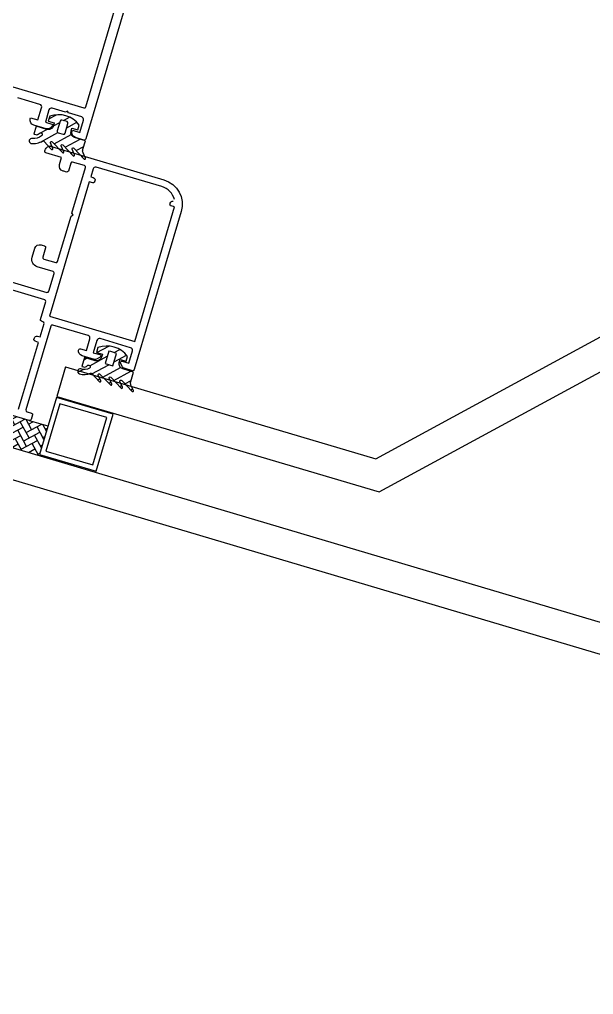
# Model space of a CAD drawing. Header units: millimetres. Extents: x 62878 to 70819, y -67946 to -61850.
# Drawn here: x 67428.27 to 67439.45, y -67151.5 to -67132.51 of the extents above; entities that cross this region are included whole.
import ezdxf

# ---------------------------------------------------------------- set-up
doc = ezdxf.new("R2010")
doc.units = ezdxf.units.MM
doc.layers.add('BAP', color=41, linetype='Continuous', lineweight=30)
doc.layers.add('DOGRAMA', color=171, linetype='Continuous', lineweight=0)
doc.layers.add('DOĞRAMA-yeni', color=40, linetype='Continuous')
pattern_1 = [(28.49895813237898, (67323.98696497982, -67095.27955242204), (-0.075746416285702, 0.1395135940325284), [])]

msp = doc.modelspace()

# ---------------------------------------------------------------- hatches: boundary and pattern name
at = {"layer": 'DOGRAMA', "lineweight": -2}
h = msp.add_hatch(dxfattribs=at)
h.set_pattern_fill('ANSI31', color=256, scale=0.05, angle=343.5027534101681, style=0)
h.set_pattern_definition(pattern_1)
edge = h.paths.add_edge_path()
edge.add_arc((67429.60253118245, -67135.06711353165), 0.1000000003973999, 163.4989577800622, 203.4989577824098, ccw=False)
edge.add_line((67429.50664972523, -67135.03871025296), (67429.55580954588, -67134.87276056227))
edge.add_line((67429.55580954588, -67134.87276056227), (67429.34487033972, -67134.81027335075))
edge.add_arc((67429.37327361792, -67134.71439189397), 0.09999999984139504, 163.4989579808216, 253.49895797282738, ccw=False)
edge.add_line((67429.27739216114, -67134.68598861578), (67429.2944341276, -67134.62845974164))
edge.add_line((67429.2944341276, -67134.62845974164), (67429.40949187631, -67134.66254367493))
edge.add_line((67429.40949187631, -67134.66254367493), (67429.43789515432, -67134.56666221797))
edge.add_arc((67429.03663767157, -67134.86497821206), 0.4999999997943023, 36.62906050135761, 110.368855793176)
edge.add_line((67428.86260641241, -67134.39624255028), (67428.83420313441, -67134.49212400727))
edge.add_line((67428.83420313441, -67134.49212400727), (67428.94926088225, -67134.52620794078))
edge.add_line((67428.94926088225, -67134.52620794078), (67428.93221891581, -67134.58373681518))
edge.add_arc((67428.8363374592, -67134.55533353731), 0.0999999995788999, 253.4989581306452, 343.4989581282771, ccw=False)
edge.add_line((67428.80793418133, -67134.65121499394), (67428.59699497512, -67134.58872778264))
edge.add_line((67428.59699497512, -67134.58872778264), (67428.5516988468, -67134.74163474118))
edge.add_line((67428.5516988468, -67134.74163474118), (67428.58955226486, -67134.7528481833))
edge.add_arc((67428.60801439536, -67134.69052523667), 0.06499999953020683, 253.4989581901219, 321.908293705069)
edge.add_arc((67428.68489835427, -67134.75079199116), 0.03268943098209847, -51.931320344393214, 141.9082942678488, ccw=False)
edge.add_arc((67428.55350057964, -67134.58733263784), 0.2424115903835477, 263.1896523128285, 308.6964247204016, ccw=False)
edge.add_arc((67428.51181786042, -67134.87636017741), 0.05002797736544348, 75.01356341514258, 252.5267997022445)
edge.add_arc((67428.53986660612, -67134.55480172126), 0.3717812398764806, 263.3474586117725, 299.9989791020412)
edge.add_arc((67428.73320626369, -67134.89533575886), 0.02000000035341609, 43.49895789554421, 111.88462079754319, ccw=False)
edge.add_line((67428.74771400176, -67134.88156893097), (67428.89917549063, -67135.04118185033))
edge.add_arc((67428.91005629377, -67135.0308567296), 0.01499999983471715, 223.4989584814648, 383.4989584088496)
edge.add_line((67428.92381230346, -67135.02487574371), (67428.8747189283, -67134.91196309483))
edge.add_arc((67428.89306027457, -67134.90398844691), 0.01999999980573268, 43.49895856107531, 203.4989585506914, ccw=False)
edge.add_line((67428.90756801207, -67134.89022161924), (67429.11011469591, -67135.10366906208))
edge.add_arc((67429.1209954995, -67135.09334394129), 0.01500000020201272, 223.4989574566565, 383.4989574447539)
edge.add_line((67429.13475150966, -67135.08736295547), (67429.08565813357, -67134.97445030634))
edge.add_arc((67429.10399947983, -67134.96647565831), 0.01999999985215124, 43.498958831691425, 203.4989588565383, ccw=False)
edge.add_line((67429.11850721732, -67134.95270883052), (67429.32105390119, -67135.16615627384))
edge.add_arc((67429.33193470431, -67135.15583115313), 0.0149999998141447, 223.4989584794056, 383.4989584598241)
edge.add_line((67429.345690714, -67135.14985016722), (67429.29659733883, -67135.03693751786))
edge.add_arc((67429.31493868557, -67135.02896287004), 0.02000000019215919, 43.49895773662212, 203.4989577511579, ccw=False)
edge.add_line((67429.32944642357, -67135.0151960423), (67429.5319931074, -67135.22864348536))
edge.add_arc((67429.54287391051, -67135.21831836452), 0.01499999988372241, 223.4989588402271, 383.4989588676199)
edge.add_line((67429.5566299202, -67135.2123373785), (67429.51082444933, -67135.10698677055))
edge = h.paths.add_edge_path(flags=16)
edge.add_line((67429.0640606427, -67134.49074836234), (67429.00821807896, -67134.67925711295))
edge.add_arc((67429.03698251591, -67134.68777809663), 0.02999999993571372, 163.4989575227906, 253.4989575494382)
edge.add_line((67429.02846153225, -67134.71654253358), (67429.12434298877, -67134.74494581157))
edge.add_arc((67429.13286397223, -67134.71618137437), 0.03000000011090941, 253.4989580566987, 343.4989580833461)
edge.add_line((67429.16162840943, -67134.72470235782), (67429.21747097411, -67134.53619360697))
edge.add_arc((67429.18870653711, -67134.52767262363), 0.02999999987837418, 343.4989581860117, 425.7325240004902)
edge.add_arc((67429.03663767048, -67134.86497821235), 0.4000000004026709, 65.73252383587929, 81.26539217220599)
edge.add_arc((67429.09282508005, -67134.49926934572), 0.03000000022546787, 81.26539246287892, 163.4989582955222)
h = msp.add_hatch(dxfattribs=at)
h.set_pattern_fill('ANSI31', color=256, scale=0.05, angle=343.5027534101681, style=0)
h.set_pattern_definition(pattern_1)
edge = h.paths.add_edge_path(flags=16)
edge.add_arc((67429.97541013687, -67139.37111754507), 0.3999999981145907, 61.96199898904212, 85.03591705449578)
edge.add_line((67430.0100226328, -67138.97261789185), (67429.9384695612, -67139.2141608847))
edge.add_line((67429.9384695612, -67139.2141608847), (67430.09187989161, -67139.25960612956))
edge.add_line((67430.09187989161, -67139.25960612956), (67430.16343296322, -67139.01806313671))
edge = h.paths.add_edge_path()
edge.add_arc((67429.97541013728, -67139.37111754673), 0.4999999998533046, 36.62906047970799, 110.3688557707565)
edge.add_line((67429.80137887828, -67138.90238188482), (67429.77297560027, -67138.99826334204))
edge.add_line((67429.77297560027, -67138.99826334204), (67429.8880333481, -67139.03234727535))
edge.add_line((67429.8880333481, -67139.03234727535), (67429.8709913817, -67139.08987614997))
edge.add_arc((67429.77510992505, -67139.0614728721), 0.09999999962075767, 253.4989581330134, 343.4989581353816, ccw=False)
edge.add_line((67429.74670664717, -67139.15735432874), (67429.535767441, -67139.09486711699))
edge.add_line((67429.535767441, -67139.09486711699), (67429.4846415408, -67139.26745373986))
edge.add_line((67429.4846415408, -67139.26745373986), (67429.52249495976, -67139.27866718174))
edge.add_arc((67429.54095709046, -67139.21634423519), 0.06499999951830898, 253.4989579997215, 321.9082935148876)
edge.add_arc((67429.61784104875, -67139.2766109899), 0.03268943064006858, -51.93132095984731, 141.908293668301, ccw=False)
edge.add_arc((67429.54013447503, -67139.12877505623), 0.1992591634096978, 249.1492724748943, 299.415179634515, ccw=False)
edge.add_arc((67429.45627451377, -67139.36331129781), 0.05002797740151723, 75.013562874114, 252.5267991802995)
edge.add_arc((67429.53817096466, -67139.10255241803), 0.3233450408019917, 252.5583109052729, 291.8846210606045)
edge.add_arc((67429.6661489575, -67139.42115475742), 0.02000000040443254, 43.498957280579816, 111.88462015480249, ccw=False)
edge.add_line((67429.68065669577, -67139.40738792965), (67429.83211818562, -67139.56700084901))
edge.add_arc((67429.84299898874, -67139.5566757283), 0.0149999998141447, 223.4989584794056, 383.4989584531761)
edge.add_line((67429.8567549984, -67139.5506947424), (67429.8076616223, -67139.4377820935))
edge.add_arc((67429.826002969, -67139.42980744569), 0.02000000016546902, 43.498957794013506, 203.4989577844028, ccw=False)
edge.add_line((67429.84051070697, -67139.41604061794), (67430.04305739084, -67139.6294880608))
edge.add_arc((67430.05393819397, -67139.61916294006), 0.01499999984473384, 223.4989585217848, 383.4989585107986)
edge.add_line((67430.06769420367, -67139.61318195413), (67430.01860082851, -67139.50026930503))
edge.add_arc((67430.03694217479, -67139.492294657), 0.01999999986549632, 43.498958831691425, 203.4989588399158, ccw=False)
edge.add_line((67430.05144991228, -67139.47852782921), (67430.25399659612, -67139.69197527252))
edge.add_arc((67430.26487739923, -67139.68165015167), 0.0149999998937391, 223.4989588805471, 383.4989588166454)
edge.add_line((67430.27863340892, -67139.67566916566), (67430.22954003283, -67139.56275651632))
edge.add_arc((67430.24788137953, -67139.5547818686), 0.02000000012485278, 43.4989574947017, 203.4989575167868, ccw=False)
edge.add_line((67430.26238911753, -67139.54101504097), (67430.4649358014, -67139.75446248382))
edge.add_arc((67430.475816605, -67139.744137363), 0.01500000023260186, 223.4989574990357, 383.4989574447539)
edge.add_line((67430.48957261516, -67139.73815637718), (67430.4437671443, -67139.63280576926))
edge.add_arc((67430.53547387746, -67139.59293253037), 0.1000000004316329, 163.49895776881, 203.4989577647902, ccw=False)
edge.add_line((67430.43959242021, -67139.56452925166), (67430.49458201177, -67139.37889989706))
edge.add_line((67430.49458201177, -67139.37889989706), (67430.28364280556, -67139.31641268531))
edge.add_arc((67430.31204608377, -67139.22053122857), 0.09999999979953729, 163.4989579657229, 253.4989579657229, ccw=False)
edge.add_line((67430.21616462703, -67139.19212795036), (67430.23320659346, -67139.13459907619))
edge.add_line((67430.23320659346, -67139.13459907619), (67430.34826434222, -67139.16868300972))
edge.add_line((67430.34826434222, -67139.16868300972), (67430.37666762019, -67139.07280155276))
h = msp.add_hatch(dxfattribs=at)
h.set_pattern_fill('AR-HBONE', color=256, scale=0.03, angle=343.5027534101681, style=0)
h.set_pattern_definition([(118.4989581323789, (67442.95819410765, -67107.25714001356), (0.04820196113145938, 0.1627162282720481), [0.3599999999999994, -0.1199999999999999]), (28.49895813237898, (67442.90093697415, -67107.15168091869), (0.04820196113145938, 0.1627162282720481), [0.3599999999999985, -0.1199999999999997])])
h.paths.add_polyline_path([(67428.58805091334, -67140.35769465198), (67428.82775455556, -67140.42870284717), (67428.65733488859, -67141.0039915893), (67427.91571307267, -67140.78429853027), (67428.08613274063, -67140.20900978791)])

# ---------------------------------------------------------------- linework, layer by layer
at = {"layer": 'BAP'}
msp.add_lwpolyline([(67429.45000916257, -67121.4071969177), (67506.15571105201, -67144.12828122443, 1)], format="xyb", close=True, dxfattribs=at)
at = {"layer": 'DOGRAMA', "lineweight": -2}
msp.add_line((67428.46340501896, -67140.32077039055), (67428.82775455556, -67140.42870284717), dxfattribs=at)
at = {"layer": 'DOGRAMA', "lineweight": -2, "ltscale": 0.5}
msp.add_lwpolyline([(67431.70550052277, -67126.98228034333), (67431.8049119962, -67126.6466952439), (67432.33605329518, -67124.85371199746, 0.4142135623730953), (67432.31580984098, -67124.81642657706), (67427.9244391101, -67123.5155564455, 0.4142135623730951), (67427.88715368949, -67123.53579989904), (67427.35601239142, -67125.32878314523), (67427.25660091799, -67125.66436824492), (67425.11499375751, -67132.89383010386, 0.4142135623730951), (67425.13523721078, -67132.93111552428), (67429.52660794262, -67134.23198565627, 0.4142135623722071), (67429.56389336323, -67134.21174220253)], format="xyb", close=True, dxfattribs=at)
for points in [[(67432.55976581709, -67124.73225127546), (67429.566060318, -67134.83815684509, -0.4142135623732619), (67429.5287748983, -67134.8584002986), (67429.3657764213, -67134.81011472584, -0.4142135623730951), (67429.29829824183, -67134.6858299911), (67429.3039788976, -67134.6666536998), (67429.4478010824, -67134.70925861654), (67429.5188092778, -67134.4695549741, 0.4142135623730951), (67429.4850701881, -67134.4074126066), (67429.22619025363, -67134.33072375586), (67429.20594680034, -67134.29343833546), (67429.16866137969, -67134.31368178943), (67428.90978144619, -67134.23699293891, 0.4142135623730951), (67428.84763907845, -67134.27073202819), (67428.77663088398, -67134.51043567066), (67428.92045306874, -67134.55304058784), (67428.91477241294, -67134.57221687915, -0.4142135623728953), (67428.79048767847, -67134.63969505815), (67428.55078403623, -67134.56868686294, -0.4142135623729619), (67428.48330585676, -67134.44440212821), (67428.48898651253, -67134.42522583692), (67428.63280869822, -67134.46783075367), (67428.70381689278, -67134.22812711145, 0.4142135623731395), (67428.67007780305, -67134.16598474371), (67428.24162285589, -67134.0390621319)], [(67427.06125458705, -67137.30844999522), (67428.80629710501, -67137.82538965475, 0.4142135623730951), (67428.84358252562, -67137.805146201), (67428.9472544904, -67137.4551788826, 0.4142135623730951), (67428.92701103527, -67137.41789346222), (67428.62019037346, -67137.3270029727, -0.4142135623730951), (67428.51897310521, -67137.1405758705), (67428.57009900539, -67136.9679892476, -0.4142135623730951), (67428.69438374083, -67136.90051106858), (67428.71356003213, -67136.90619172437), (67428.76150076042, -67136.92039336335, -0.4142135623730951), (67428.78174421459, -67136.95767878377), (67428.72777798653, -67137.13985355209, 0.4142135623730951), (67428.74802143981, -67137.17713897249), (67428.97813693639, -67137.24530683977, 0.4142135623730951), (67429.01542235701, -67137.22506338602), (67429.27815267816, -67136.33815990861), (67429.3154380988, -67136.31791645485), (67429.29519464457, -67136.28063103445), (67429.55792496665, -67135.39372755677, 0.4142135623730951), (67429.53768151335, -67135.35644213638), (67429.30756601584, -67135.28827426952, 0.4142135623730951), (67429.27028059523, -67135.30851772302), (67429.22483535082, -67135.46192805417, -0.4142135623730951), (67429.18754993018, -67135.4821715079), (67429.13960920097, -67135.46796986893), (67429.1204329106, -67135.46228921336, -0.4142135623730951), (67429.05295473116, -67135.33800447865), (67429.09413948418, -67135.19897636551), (67428.78731882146, -67135.10808587601, -0.4142135623730951), (67428.76707536817, -67135.07080045537), (67428.77275602394, -67135.05162416409, -0.4142135623730951), (67428.89704075844, -67134.98414598507), (67431.08313797828, -67135.63174072345, -0.4142135623730951), (67431.42052887371, -67136.25316439827), (67430.50878365122, -67139.33095916834, -0.4142135623730951), (67430.47149823059, -67139.35120262233), (67430.30918051116, -67139.30311871313, -0.1991096956269791), (67430.27944749626, -67139.27903152067), (67430.24093769994, -67139.20810222244, -0.6680969080520953), (67430.27382709387, -67139.1674913104), (67430.40011256031, -67139.20490126792), (67430.47112075574, -67138.96519762547, 0.4142135623730951), (67430.43738166601, -67138.90305525773), (67429.8429166328, -67138.72695493451, 0.4142135623730951), (67429.78077426508, -67138.76069402401), (67429.70976606969, -67139.00039766626), (67429.83606112585, -67139.03781046424, -0.6680969080520438), (67429.84152431454, -67139.0897826874), (67429.77059501634, -67139.1282924842, -0.1989616347782854), (67429.73253025318, -67139.13229571831), (67429.49281702115, -67139.06128468308, -0.3728392455561729), (67429.4222666065, -67138.95098919419, -0.4568501953068724), (67429.4604742818, -67138.92654914361), (67429.57553203055, -67138.96063307738), (67429.6436998981, -67138.73051758057, 0.4142135623730951), (67429.60996080836, -67138.66837521284), (67428.91961431768, -67138.46387161163, 0.4142135623730951), (67428.88232889709, -67138.48411506541), (67428.39947317133, -67140.11409983433, 0.4142135623730951), (67428.4197166255, -67140.15138525497), (67428.50600993639, -67140.17694820529, -0.4142135623730951), (67428.52625338969, -67140.21423362571), (67428.50069043957, -67140.30052693703, -0.4142135623730951), (67428.46340501896, -67140.32077039055), (67426.47865885874, -67139.73282253629, -0.4142135623730951)], [(67431.28926938874, -67136.01953409503, 0.2621398995659221), (67431.04337338966, -67135.76597476302), (67429.76815001146, -67135.38821116576, 0.4142135623730951), (67429.7060076437, -67135.4219502555), (67429.66056239928, -67135.57536058662), (67429.70850312756, -67135.5895622256, -0.4142135623730951), (67429.7422422173, -67135.65170459334), (67429.7365615615, -67135.6708808844, -0.4142135623730951), (67429.69927614089, -67135.69112433815), (67429.6321591213, -67135.67124204361), (67428.85674963203, -67138.28880582006), (67430.5154988382, -67138.78018252926), (67431.29090832746, -67136.16261875282), (67431.22379130789, -67136.14273645802, -0.4142135623730951), (67431.20354785369, -67136.1054510374), (67431.20922850945, -67136.08627474633, -0.3618128521052944), (67431.2624513258, -67136.05075617264)]]:
    msp.add_lwpolyline(points, format="xyb", dxfattribs=at)
at = {"layer": 'DOGRAMA', "lineweight": -2}
for points in [[(67429.51082444933, -67135.10698677055, -0.176326980708443), (67429.50664972523, -67135.03871025296), (67429.55580954588, -67134.87276056227), (67429.34487033972, -67134.81027335075, -0.4142135623726288), (67429.27739216114, -67134.68598861578), (67429.2944341276, -67134.62845974164), (67429.40949187631, -67134.66254367493), (67429.43789515432, -67134.56666221797, 0.3333333333332321), (67428.86260641241, -67134.39624255028), (67428.83420313441, -67134.49212400727), (67428.94926088225, -67134.52620794078), (67428.93221891581, -67134.58373681518, -0.4142135623730951), (67428.80793418133, -67134.65121499394), (67428.59699497512, -67134.58872778264), (67428.5516988468, -67134.74163474118), (67428.58955226486, -67134.7528481833, 0.3076847592325163), (67428.65917097652, -67134.73062516365, -1.128701775594264), (67428.7050548408, -67134.77652747148, -0.2012120834862478), (67428.52475461399, -67134.82803379821, 0.9785310008383128), (67428.49679647633, -67134.9240797388, 0.1612998685773607), (67428.72575148912, -67134.8767770318, -0.3075716929248266), (67428.74771400176, -67134.88156893097), (67428.89917549063, -67135.04118185033, 0.8390996311771568), (67428.92381230346, -67135.02487574371), (67428.8747189283, -67134.91196309483, -0.8390996311749109), (67428.90756801207, -67134.89022161924), (67429.11011469591, -67135.10366906208, 0.8390996311813727), (67429.13475150966, -67135.08736295547), (67429.08565813357, -67134.97445030634, -0.8390996311751685), (67429.11850721732, -67134.95270883052), (67429.32105390119, -67135.16615627384, 0.8390996311750223), (67429.345690714, -67135.14985016722), (67429.29659733883, -67135.03693751786, -0.8390996311790603), (67429.32944642357, -67135.0151960423), (67429.5319931074, -67135.22864348536, 0.8390996311813727), (67429.5566299202, -67135.2123373785)], [(67429.0640606427, -67134.49074836234), (67429.00821807896, -67134.67925711295, 0.414213562374205), (67429.02846153225, -67134.71654253358), (67429.12434298877, -67134.74494581157, 0.4142135623730951), (67429.16162840943, -67134.72470235782), (67429.21747097411, -67134.53619360697, 0.3750467088372598), (67429.20103644507, -67134.50032352195, 0.0678788880673013), (67429.09738081583, -67134.46961727522, 0.3750467088370437)], [(67430.37666762019, -67139.07280155276, 0.3333333333332296), (67429.80137887828, -67138.90238188482), (67429.77297560027, -67138.99826334204), (67429.8880333481, -67139.03234727535), (67429.8709913817, -67139.08987614997, -0.4142135623730951), (67429.74670664717, -67139.15735432874), (67429.535767441, -67139.09486711699), (67429.4846415408, -67139.26745373986), (67429.52249495976, -67139.27866718174, 0.3076847592325949), (67429.59211367148, -67139.25644416233, -1.128701775595035), (67429.6379975348, -67139.30234647017, -0.2229122392588673), (67429.4692112678, -67139.3149849187, 0.9785310008372164), (67429.44125312925, -67139.41103085908, 0.1732976222504512), (67429.65869418313, -67139.40259603022, -0.3075716929246892), (67429.68065669577, -67139.40738792965), (67429.83211818562, -67139.56700084901, 0.8390996311771624), (67429.8567549984, -67139.5506947424), (67429.8076616223, -67139.4377820935, -0.8390996311772869), (67429.84051070697, -67139.41604061794), (67430.04305739084, -67139.6294880608, 0.8390996311771624), (67430.06769420367, -67139.61318195413), (67430.01860082851, -67139.50026930503, -0.839099631177325), (67430.05144991228, -67139.47852782921), (67430.25399659612, -67139.69197527252, 0.8390996311769768), (67430.27863340892, -67139.67566916566), (67430.22954003283, -67139.56275651632, -0.8390996311770358), (67430.26238911753, -67139.54101504097), (67430.4649358014, -67139.75446248382, 0.8390996311781366), (67430.48957261516, -67139.73815637718), (67430.4437671443, -67139.63280576926, -0.1763269807084491), (67430.43959242021, -67139.56452925166), (67430.49458201177, -67139.37889989706), (67430.28364280556, -67139.31641268531, -0.4142135623728453), (67430.21616462703, -67139.19212795036), (67430.23320659346, -67139.13459907619), (67430.34826434222, -67139.16868300972)], [(67430.16343296322, -67139.01806313671, 0.1010205144335734), (67430.0100226328, -67138.97261789185), (67429.9384695612, -67139.2141608847), (67430.09187989161, -67139.25960612956)], [(67430.16343296322, -67139.01806313671, 0.1010205144335734), (67430.0100226328, -67138.97261789185), (67429.9384695612, -67139.2141608847), (67430.09187989161, -67139.25960612956)]]:
    msp.add_lwpolyline(points, format="xyb", close=True, dxfattribs=at)
at = {"layer": 'DOGRAMA', "linetype": 'ByBlock', "lineweight": -2}
msp.add_lwpolyline([(67428.25671814852, -67140.10309968243), (67428.64300272874, -67138.79911186706), (67428.57588570917, -67138.77922957228, -0.4142135623730951), (67428.55564225497, -67138.74194415164), (67428.56416323865, -67138.7131797147, -0.4142135623730951), (67428.62630560636, -67138.6794406252), (67428.67424633465, -67138.69364226417), (67428.75093518491, -67138.4347623302, 0.4142135623730951), (67428.73069173163, -67138.39747690978), (67428.70192729468, -67138.38895592636, -0.4142135623730951), (67428.68168384043, -67138.35167050618), (67428.78393564085, -67138.00649726062, 0.4142135623730951), (67428.76369218752, -67137.96921184), (67427.54599768324, -67137.60849020962, 0.4142135623730951)], format="xyb", dxfattribs=at)
at = {"layer": 'DOĞRAMA-yeni', "color": 122}
for p, q in [((67435.20929605831, -67141.06554817811), (67447.63627025668, -67134.31496951597)), ((67435.27731226687, -67141.71141196438), (67447.70428646522, -67134.96083330225)), ((67429.16836690731, -67139.27748358424), (67428.99807504119, -67139.85281017004)), ((67429.16836690731, -67139.27748358421), (67435.20929605831, -67141.06554817811)), ((67428.99807504119, -67139.85281016999), (67435.27731226687, -67141.71141196438)), ((67426.27947475432, -67140.29959029517), (67519.23325893073, -67167.90464996117)), ((67426.2047199228, -67140.9032555295), (67519.63844803884, -67168.650914342))]:
    msp.add_line(p, q, dxfattribs=at)
for points in [[(67428.66316770457, -67140.9842857888), (67429.765876994, -67141.31067853214), (67430.09510793514, -67140.19838046622), (67428.99239864564, -67139.87198772287)], [(67428.78743744653, -67140.91678000218), (67429.69837120741, -67141.18640879016), (67429.97083819314, -67140.26588625283), (67429.05990443227, -67139.99625746487)]]:
    msp.add_lwpolyline(points, close=True, dxfattribs=at)

doc.saveas('drawing.dxf')
